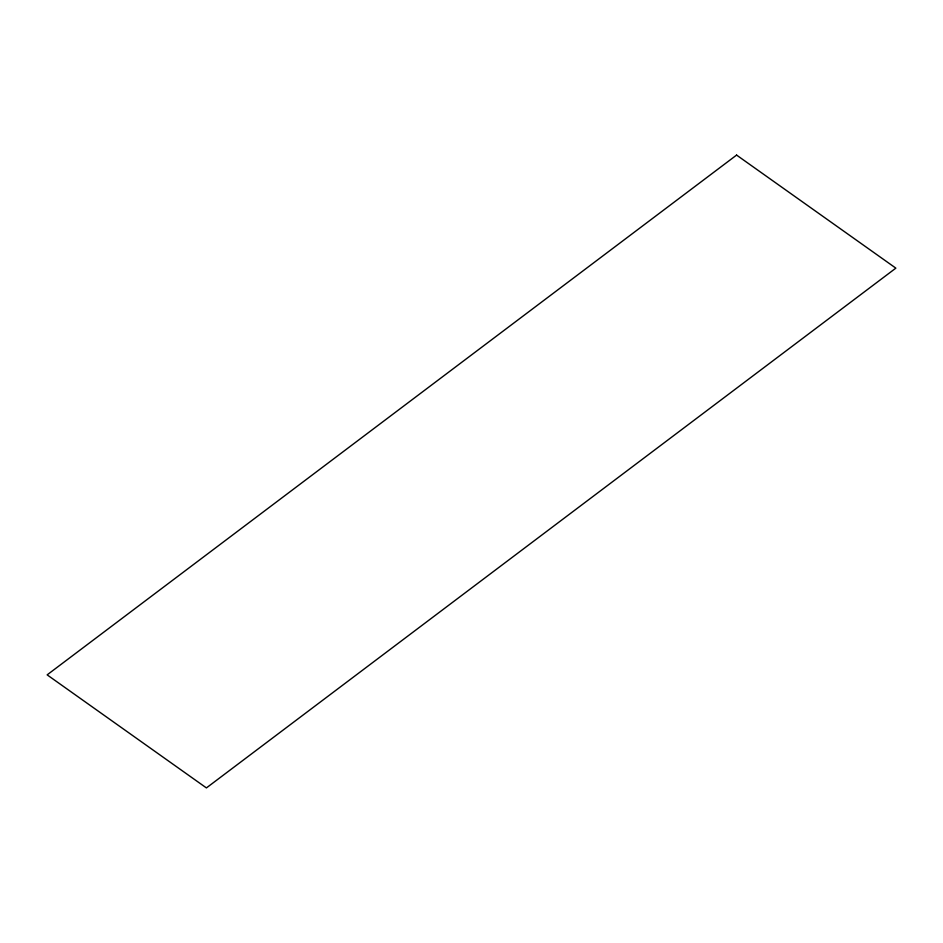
<?xml version="1.0" encoding="UTF-8"?>
<svg xmlns="http://www.w3.org/2000/svg" width="943" height="943" viewBox="0 0 943 943"><rect width="100%" height="100%" fill="white"/><g stroke="black" fill="none" stroke-linecap="round" stroke-linejoin="round"><path stroke-width="1.41" d="M736.589 155.088L47.15 674.858L206.411 787.912L895.85 268.142L736.589 155.088"/></g></svg>
